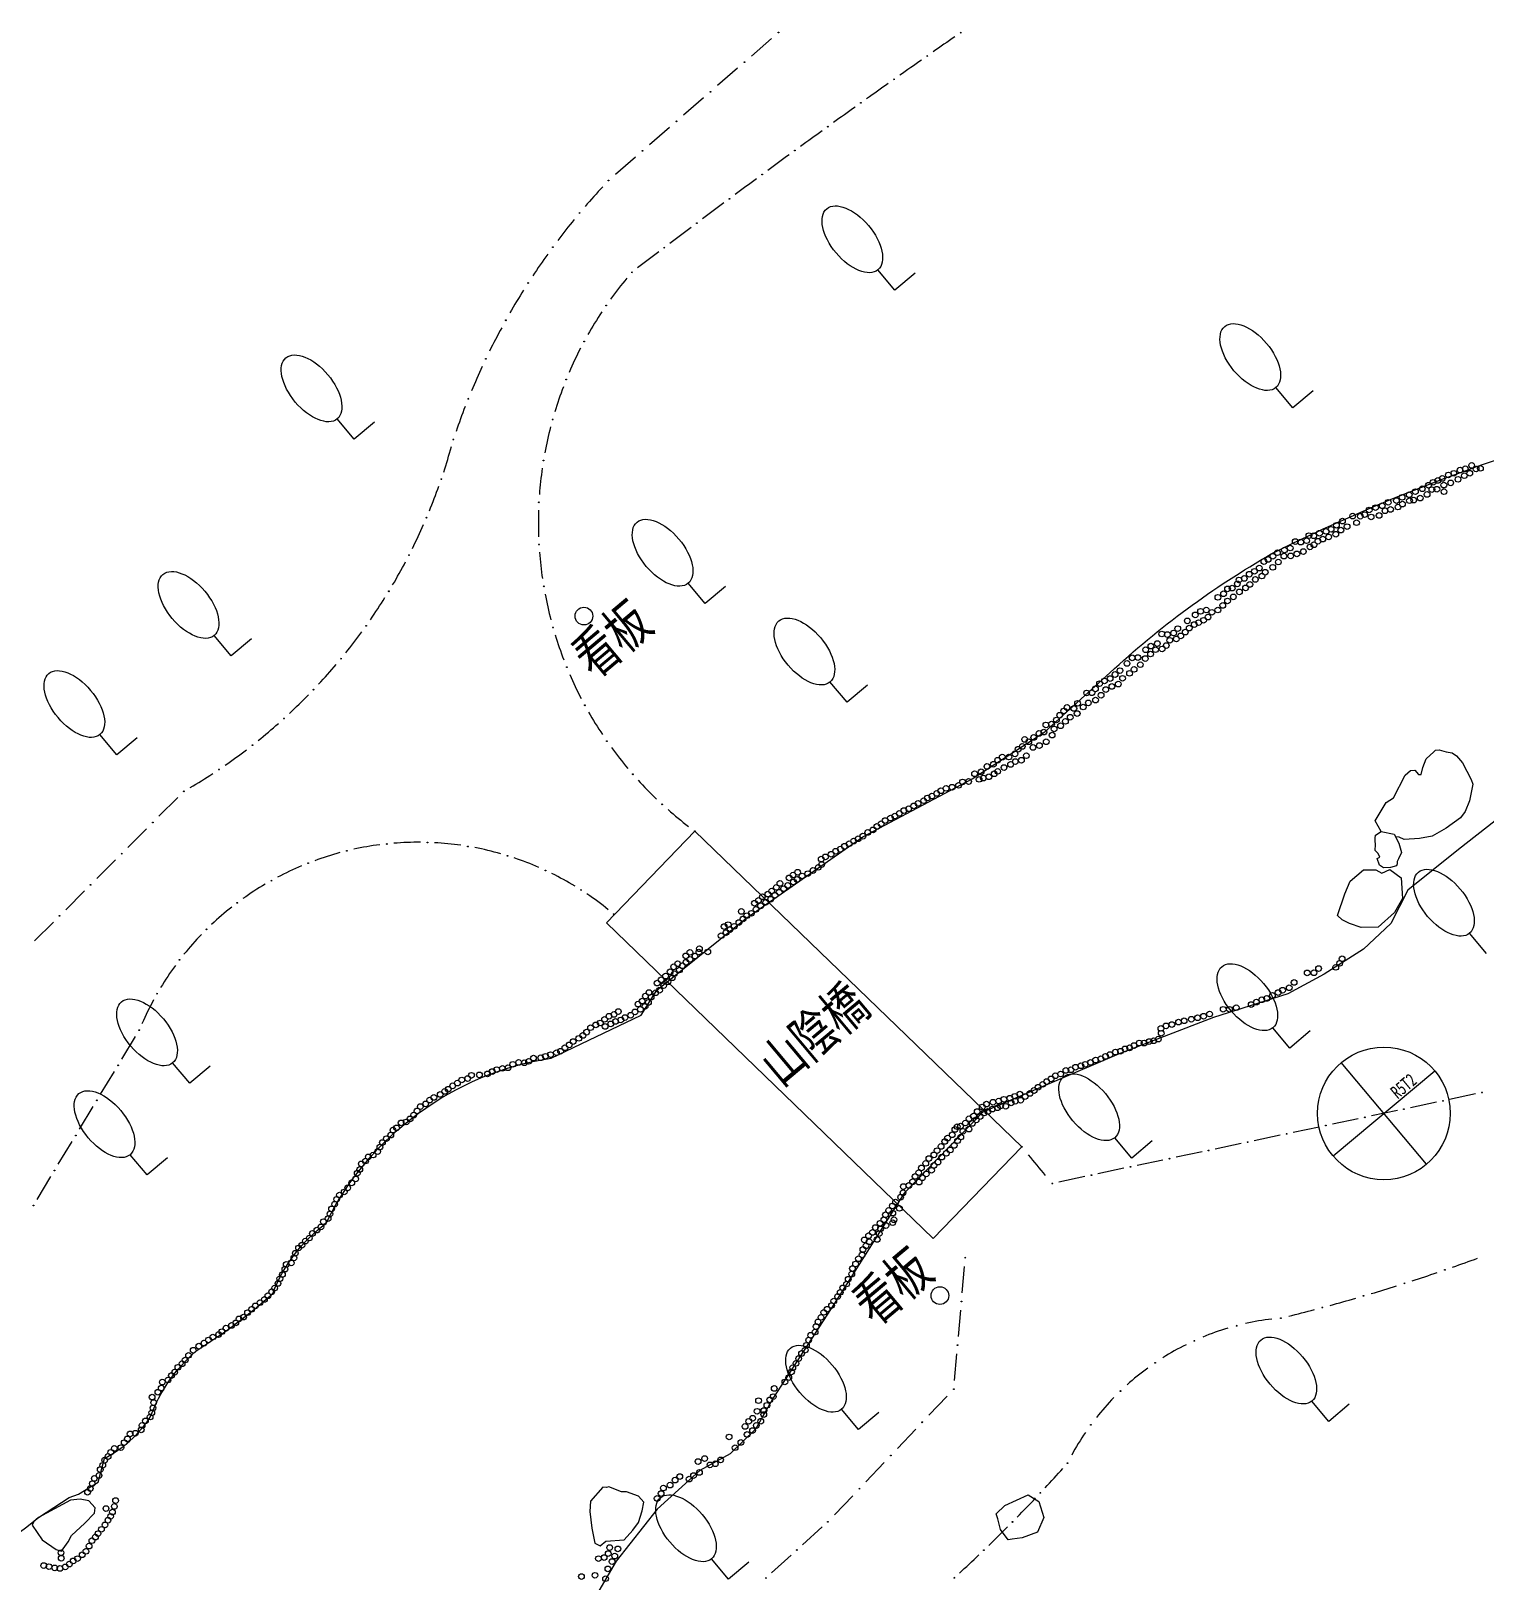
# Model space of a CAD drawing. Header units: metres. Extents: x -10443 to -4073, y -33280 to -26846.
# Drawn here: x -7925.81 to -7898.43, y -29512.33 to -29483.14 of the extents above; entities that cross this region are included whole.
import ezdxf
from ezdxf.enums import TextEntityAlignment as Align

# ---------------------------------------------------------------- set-up
doc = ezdxf.new("R2010")
doc.units = ezdxf.units.M
doc.header["$MEASUREMENT"] = 0
doc.linetypes.add('CONTINUOUS_1', pattern=[0])
doc.linetypes.add('CONTINUOUS_2', pattern=[0])
for name, color, linetype, lineweight in [('園路', 241, 'CONTINUOUS_2', 18), ('基準点', 254, 'CONTINUOUS_2', 18), ('木', 254, 'CONTINUOUS_2', 18), ('木材', 241, 'CONTINUOUS_2', 18), ('構造物', 241, 'CONTINUOUS_2', 18), ('石', 241, 'CONTINUOUS_2', 18), ('護岸', 241, 'CONTINUOUS_2', 18)]:
    doc.layers.add(name, color=color, linetype=linetype, lineweight=lineweight)
doc.styles.add('MS Gothic', font='MS Gothic.ttf')

msp = doc.modelspace()

# ---------------------------------------------------------------- hatches: boundary and pattern name
at = {"layer": '園路', "linetype": 'CONTINUOUS_1', "lineweight": 18}
for points in [[(-7911.716, -29483.172, 1), (-7911.731, -29483.172, 1)], [(-7908.282, -29483.176, 1), (-7908.297, -29483.176, 1)], [(-7912.357, -29483.73, 1), (-7912.372, -29483.73, 1)], [(-7908.911, -29483.614, 1), (-7908.926, -29483.614, 1)], [(-7909.538, -29484.055, 1), (-7909.553, -29484.055, 1)], [(-7912.997, -29484.288, 1), (-7913.012, -29484.288, 1)], [(-7910.163, -29484.499, 1), (-7910.178, -29484.499, 1)], [(-7913.638, -29484.846, 1), (-7913.653, -29484.846, 1)], [(-7910.786, -29484.946, 1), (-7910.801, -29484.946, 1)], [(-7914.278, -29485.403, 1), (-7914.293, -29485.403, 1)], [(-7911.407, -29485.396, 1), (-7911.422, -29485.396, 1)], [(-7912.025, -29485.849, 1), (-7912.04, -29485.849, 1)], [(-7914.919, -29485.961, 1), (-7914.934, -29485.961, 1)], [(-7912.641, -29486.305, 1), (-7912.656, -29486.305, 1)], [(-7915.464, -29486.573, 1), (-7915.479, -29486.573, 1)], [(-7913.256, -29486.763, 1), (-7913.271, -29486.763, 1)], [(-7915.97, -29487.217, 1), (-7915.985, -29487.217, 1)], [(-7913.868, -29487.225, 1), (-7913.883, -29487.225, 1)], [(-7916.434, -29487.892, 1), (-7916.449, -29487.892, 1)], [(-7914.477, -29487.69, 1), (-7914.492, -29487.69, 1)], [(-7914.964, -29488.316, 1), (-7914.979, -29488.316, 1)], [(-7916.855, -29488.594, 1), (-7916.87, -29488.594, 1)], [(-7915.378, -29488.993, 1), (-7915.393, -29488.993, 1)], [(-7917.231, -29489.322, 1), (-7917.246, -29489.322, 1)], [(-7915.716, -29489.711, 1), (-7915.731, -29489.711, 1)], [(-7917.561, -29490.072, 1), (-7917.576, -29490.072, 1)], [(-7915.973, -29490.462, 1), (-7915.988, -29490.462, 1)], [(-7917.843, -29490.84, 1), (-7917.858, -29490.84, 1)], [(-7916.145, -29491.236, 1), (-7916.16, -29491.236, 1)], [(-7918.069, -29491.586, 1), (-7918.084, -29491.586, 1)], [(-7916.231, -29492.025, 1), (-7916.246, -29492.025, 1)], [(-7918.348, -29492.314, 1), (-7918.363, -29492.314, 1)], [(-7916.229, -29492.818, 1), (-7916.244, -29492.818, 1)], [(-7918.678, -29493.02, 1), (-7918.693, -29493.02, 1)], [(-7919.058, -29493.7, 1), (-7919.073, -29493.7, 1)], [(-7916.141, -29493.607, 1), (-7916.156, -29493.607, 1)], [(-7919.487, -29494.351, 1), (-7919.502, -29494.351, 1)], [(-7915.966, -29494.381, 1), (-7915.981, -29494.381, 1)], [(-7919.96, -29494.97, 1), (-7919.975, -29494.97, 1)], [(-7915.707, -29495.131, 1), (-7915.722, -29495.131, 1)], [(-7920.478, -29495.553, 1), (-7920.493, -29495.553, 1)], [(-7915.367, -29495.848, 1), (-7915.382, -29495.848, 1)], [(-7921.035, -29496.097, 1), (-7921.05, -29496.097, 1)], [(-7921.631, -29496.599, 1), (-7921.646, -29496.599, 1)], [(-7914.95, -29496.523, 1), (-7914.965, -29496.523, 1)], [(-7922.261, -29497.058, 1), (-7922.276, -29497.058, 1)], [(-7914.461, -29497.148, 1), (-7914.476, -29497.148, 1)], [(-7922.922, -29497.47, 1), (-7922.937, -29497.47, 1)], [(-7913.906, -29497.715, 1), (-7913.921, -29497.715, 1)], [(-7923.508, -29498.057, 1), (-7923.523, -29498.057, 1)], [(-7913.293, -29498.218, 1), (-7913.308, -29498.218, 1)], [(-7924.094, -29498.643, 1), (-7924.109, -29498.643, 1)], [(-7919.851, -29498.592, 1), (-7919.866, -29498.592, 1)], [(-7919.096, -29498.461, 1), (-7919.111, -29498.461, 1)], [(-7918.331, -29498.432, 1), (-7918.346, -29498.432, 1)], [(-7917.569, -29498.507, 1), (-7917.584, -29498.507, 1)], [(-7916.823, -29498.684, 1), (-7916.838, -29498.684, 1)], [(-7920.581, -29498.824, 1), (-7920.596, -29498.824, 1)], [(-7916.109, -29498.96, 1), (-7916.124, -29498.96, 1)], [(-7924.679, -29499.23, 1), (-7924.694, -29499.23, 1)], [(-7921.274, -29499.152, 1), (-7921.289, -29499.152, 1)], [(-7921.915, -29499.57, 1), (-7921.93, -29499.57, 1)], [(-7915.438, -29499.329, 1), (-7915.453, -29499.329, 1)], [(-7925.265, -29499.816, 1), (-7925.28, -29499.816, 1)], [(-7914.822, -29499.785, 1), (-7914.837, -29499.785, 1)], [(-7922.495, -29500.07, 1), (-7922.51, -29500.07, 1)], [(-7923.002, -29500.645, 1), (-7923.017, -29500.645, 1)], [(-7923.427, -29501.282, 1), (-7923.442, -29501.282, 1)], [(-7923.762, -29501.971, 1), (-7923.777, -29501.971, 1)], [(-7924.162, -29502.631, 1), (-7924.177, -29502.631, 1)], [(-7924.561, -29503.292, 1), (-7924.576, -29503.292, 1)], [(-7899.193, -29503.3, 1), (-7899.208, -29503.3, 1)], [(-7898.457, -29503.144, 1), (-7898.472, -29503.144, 1)], [(-7900.666, -29503.612, 1), (-7900.681, -29503.612, 1)], [(-7899.929, -29503.456, 1), (-7899.944, -29503.456, 1)], [(-7924.96, -29503.952, 1), (-7924.975, -29503.952, 1)], [(-7902.138, -29503.923, 1), (-7902.153, -29503.923, 1)], [(-7901.402, -29503.767, 1), (-7901.417, -29503.767, 1)], [(-7907.131, -29504.168, 1), (-7907.146, -29504.168, 1)], [(-7903.611, -29504.235, 1), (-7903.626, -29504.235, 1)], [(-7902.874, -29504.079, 1), (-7902.889, -29504.079, 1)], [(-7904.347, -29504.39, 1), (-7904.362, -29504.39, 1)], [(-7925.359, -29504.613, 1), (-7925.374, -29504.613, 1)], [(-7905.819, -29504.702, 1), (-7905.834, -29504.702, 1)], [(-7905.083, -29504.546, 1), (-7905.098, -29504.546, 1)], [(-7906.555, -29504.858, 1), (-7906.57, -29504.858, 1)], [(-7925.758, -29505.274, 1), (-7925.773, -29505.274, 1)], [(-7908.196, -29506.255, 1), (-7908.211, -29506.255, 1)], [(-7899.157, -29506.485, 1), (-7899.172, -29506.485, 1)], [(-7899.921, -29506.74, 1), (-7899.936, -29506.74, 1)], [(-7908.268, -29507.081, 1), (-7908.283, -29507.081, 1)], [(-7900.692, -29506.976, 1), (-7900.707, -29506.976, 1)], [(-7902.248, -29507.394, 1), (-7902.263, -29507.394, 1)], [(-7901.467, -29507.194, 1), (-7901.482, -29507.194, 1)], [(-7903.082, -29507.538, 1), (-7903.097, -29507.538, 1)], [(-7908.34, -29507.906, 1), (-7908.355, -29507.906, 1)], [(-7903.879, -29507.821, 1), (-7903.894, -29507.821, 1)], [(-7904.616, -29508.236, 1), (-7904.631, -29508.236, 1)], [(-7908.413, -29508.732, 1), (-7908.428, -29508.732, 1)], [(-7905.273, -29508.769, 1), (-7905.288, -29508.769, 1)], [(-7909.006, -29509.357, 1), (-7909.021, -29509.357, 1)], [(-7905.829, -29509.406, 1), (-7905.844, -29509.406, 1)], [(-7909.599, -29509.983, 1), (-7909.614, -29509.983, 1)], [(-7906.27, -29510.129, 1), (-7906.285, -29510.129, 1)], [(-7910.193, -29510.608, 1), (-7910.208, -29510.608, 1)], [(-7906.782, -29510.688, 1), (-7906.797, -29510.688, 1)], [(-7910.786, -29511.234, 1), (-7910.801, -29511.234, 1)], [(-7907.308, -29511.235, 1), (-7907.323, -29511.235, 1)], [(-7911.37, -29511.763, 1), (-7911.385, -29511.763, 1)], [(-7907.848, -29511.767, 1), (-7907.863, -29511.767, 1)], [(-7911.953, -29512.291, 1), (-7911.968, -29512.291, 1)], [(-7908.401, -29512.286, 1), (-7908.416, -29512.286, 1)]]:
    msp.add_hatch(color=241, dxfattribs=at).paths.add_polyline_path(points, flags=0)

# ---------------------------------------------------------------- linework, layer by layer
at = {"layer": '園路', "color": 1, "linetype": 'CONTINUOUS_1', "lineweight": 18}
for p, q in [((-7911.856, -29483.287), (-7912.233, -29483.615)), ((-7912.496, -29483.845), (-7912.873, -29484.173)), ((-7913.137, -29484.403), (-7913.514, -29484.731)), ((-7913.777, -29484.96), (-7914.154, -29485.289)), ((-7914.418, -29485.518), (-7914.795, -29485.847)), ((-7923.046, -29497.586), (-7923.399, -29497.94)), ((-7923.632, -29498.173), (-7923.985, -29498.527)), ((-7924.217, -29498.759), (-7924.571, -29499.113)), ((-7924.803, -29499.346), (-7925.156, -29499.7)), ((-7925.389, -29499.933), (-7925.742, -29500.286)), ((-7924.099, -29502.515), (-7923.84, -29502.087)), ((-7924.498, -29503.175), (-7924.239, -29502.747)), ((-7899.324, -29503.326), (-7899.813, -29503.43)), ((-7898.588, -29503.17), (-7899.077, -29503.274)), ((-7924.897, -29503.836), (-7924.638, -29503.408)), ((-7900.797, -29503.638), (-7901.286, -29503.741)), ((-7900.061, -29503.482), (-7900.55, -29503.585)), ((-7902.269, -29503.949), (-7902.758, -29504.053)), ((-7901.533, -29503.794), (-7902.022, -29503.897)), ((-7925.296, -29504.497), (-7925.037, -29504.069)), ((-7903.005, -29504.105), (-7903.495, -29504.209)), ((-7904.478, -29504.417), (-7904.967, -29504.52)), ((-7903.742, -29504.261), (-7904.231, -29504.364)), ((-7925.695, -29505.157), (-7925.437, -29504.729)), ((-7905.95, -29504.728), (-7906.439, -29504.832)), ((-7905.214, -29504.572), (-7905.703, -29504.676)), ((-7908.261, -29506.917), (-7908.218, -29506.419)), ((-7908.334, -29507.742), (-7908.29, -29507.244)), ((-7908.406, -29508.568), (-7908.362, -29508.07)), ((-7908.889, -29509.226), (-7908.545, -29508.863)), ((-7909.482, -29509.852), (-7909.138, -29509.489)), ((-7910.076, -29510.477), (-7909.732, -29510.114)), ((-7910.669, -29511.103), (-7910.325, -29510.74)), ((-7911.271, -29511.666), (-7910.9, -29511.33)), ((-7911.854, -29512.195), (-7911.484, -29511.859))]:
    msp.add_line(p, q, dxfattribs=at)
for centre in [(-7911.724, -29483.172), (-7908.29, -29483.176), (-7912.364, -29483.73), (-7908.919, -29483.614), (-7909.546, -29484.055), (-7913.005, -29484.288), (-7910.171, -29484.499), (-7913.645, -29484.846), (-7910.793, -29484.946), (-7914.286, -29485.403), (-7911.414, -29485.396), (-7912.033, -29485.849), (-7914.926, -29485.961), (-7912.649, -29486.305), (-7915.471, -29486.573), (-7913.263, -29486.763), (-7915.977, -29487.217), (-7913.875, -29487.225), (-7916.441, -29487.892), (-7914.485, -29487.69), (-7914.971, -29488.316), (-7916.862, -29488.594), (-7915.386, -29488.993), (-7917.239, -29489.322), (-7915.724, -29489.711), (-7917.569, -29490.072), (-7915.98, -29490.462), (-7917.851, -29490.84), (-7916.152, -29491.236), (-7918.077, -29491.586), (-7916.238, -29492.025), (-7918.355, -29492.314), (-7916.237, -29492.818), (-7918.686, -29493.02), (-7919.066, -29493.7), (-7916.148, -29493.607), (-7919.494, -29494.351), (-7915.973, -29494.381), (-7919.968, -29494.97), (-7915.714, -29495.131), (-7920.485, -29495.553), (-7915.374, -29495.848), (-7921.043, -29496.097), (-7921.638, -29496.599), (-7914.957, -29496.523), (-7922.268, -29497.058), (-7914.468, -29497.148), (-7922.93, -29497.47), (-7913.914, -29497.715), (-7923.516, -29498.057), (-7913.3, -29498.218), (-7924.101, -29498.643), (-7919.859, -29498.592), (-7919.104, -29498.461), (-7918.339, -29498.432), (-7917.576, -29498.507), (-7916.831, -29498.684), (-7920.589, -29498.824), (-7916.116, -29498.96), (-7924.687, -29499.23), (-7921.281, -29499.152), (-7921.923, -29499.57), (-7915.445, -29499.329), (-7925.272, -29499.816), (-7914.83, -29499.785), (-7922.503, -29500.07), (-7923.01, -29500.645), (-7923.435, -29501.282), (-7923.77, -29501.971), (-7924.169, -29502.631), (-7924.568, -29503.292), (-7899.201, -29503.3), (-7898.465, -29503.144), (-7900.673, -29503.612), (-7899.937, -29503.456), (-7924.967, -29503.952), (-7902.146, -29503.923), (-7901.409, -29503.767), (-7907.139, -29504.168), (-7903.618, -29504.235), (-7902.882, -29504.079), (-7904.354, -29504.39), (-7925.366, -29504.613), (-7905.827, -29504.702), (-7905.09, -29504.546), (-7906.563, -29504.858), (-7925.765, -29505.274), (-7908.203, -29506.255), (-7899.164, -29506.485), (-7899.929, -29506.74), (-7908.276, -29507.081), (-7900.699, -29506.976), (-7902.255, -29507.394), (-7901.475, -29507.194), (-7903.089, -29507.538), (-7908.348, -29507.906), (-7903.886, -29507.821), (-7904.624, -29508.236), (-7908.42, -29508.732), (-7905.28, -29508.769), (-7909.014, -29509.357), (-7905.837, -29509.406), (-7909.607, -29509.983), (-7906.277, -29510.129), (-7910.2, -29510.608), (-7906.789, -29510.688), (-7910.794, -29511.234), (-7907.315, -29511.235), (-7911.377, -29511.763), (-7907.855, -29511.767), (-7911.96, -29512.291), (-7908.409, -29512.286)]:
    msp.add_circle(centre, 0.0075, dxfattribs=at)
for centre, radius, start, end in [((-7816.55, -29615.602), 161.099, 124.76013, 124.93796), ((-7816.55, -29615.602), 161.099, 125.03278, 125.2106), ((-7816.55, -29615.602), 161.099, 125.30542, 125.48325), ((-7816.55, -29615.602), 161.099, 125.57806, 125.75589), ((-7816.55, -29615.602), 161.099, 125.85071, 126.02853), ((-7816.55, -29615.602), 161.099, 126.12335, 126.30118), ((-7905.444, -29494.961), 13.074, 137.1959, 139.3872), ((-7816.55, -29615.602), 161.099, 126.39599, 126.57382), ((-7816.55, -29615.602), 161.099, 126.66864, 126.84646), ((-7905.444, -29494.961), 13.074, 140.7859, 142.9771), ((-7816.55, -29615.602), 161.099, 126.94128, 127.11911), ((-7816.55, -29615.602), 161.099, 127.21392, 127.39175), ((-7905.444, -29494.961), 13.074, 144.3759, 146.5671), ((-7909.052, -29492.409), 7.197, 140.1898, 144.1704), ((-7905.444, -29494.961), 13.074, 147.9659, 150.1571), ((-7909.052, -29492.409), 7.197, 146.5097, 150.4903), ((-7905.444, -29494.961), 13.074, 151.5559, 153.7471), ((-7909.052, -29492.409), 7.197, 152.8296, 156.8102), ((-7905.444, -29494.961), 13.074, 155.1458, 157.3371), ((-7909.052, -29492.409), 7.197, 159.1496, 163.1302), ((-7905.444, -29494.961), 13.074, 158.7358, 160.927), ((-7909.052, -29492.409), 7.197, 165.4695, 169.4501), ((-7928.32, -29488.081), 10.826, 341.8471, 344.4932), ((-7909.052, -29492.409), 7.197, 171.7895, 175.7701), ((-7928.32, -29488.081), 10.826, 337.722, 340.3682), ((-7909.052, -29492.409), 7.197, 178.1094, 182.09), ((-7928.32, -29488.081), 10.826, 333.597, 336.2432), ((-7928.32, -29488.081), 10.826, 329.472, 332.1182), ((-7909.052, -29492.409), 7.197, 184.4293, 188.4099), ((-7928.32, -29488.081), 10.826, 325.347, 327.9932), ((-7909.052, -29492.409), 7.197, 190.7493, 194.7299), ((-7928.32, -29488.081), 10.826, 321.222, 323.8681), ((-7909.052, -29492.409), 7.197, 197.0692, 201.0498), ((-7928.32, -29488.081), 10.826, 317.097, 319.7431), ((-7909.052, -29492.409), 7.197, 203.3891, 207.3697), ((-7928.32, -29488.081), 10.826, 312.972, 315.6181), ((-7909.052, -29492.409), 7.197, 209.7091, 213.6897), ((-7928.32, -29488.081), 10.826, 308.847, 311.4931), ((-7909.052, -29492.409), 7.197, 216.029, 220.0096), ((-7928.32, -29488.081), 10.826, 304.722, 307.3681), ((-7928.32, -29488.081), 10.826, 300.5969, 303.2431), ((-7909.052, -29492.409), 7.197, 222.3489, 226.3295), ((-7909.052, -29492.409), 7.197, 228.6689, 232.6495), ((-7918.511, -29504.105), 5.676, 105.0808, 110.1282), ((-7918.511, -29504.105), 5.676, 97.3423, 102.3897), ((-7918.511, -29504.105), 5.676, 89.6037, 94.6512), ((-7918.511, -29504.105), 5.676, 81.8652, 86.9126), ((-7918.511, -29504.105), 5.676, 74.1267, 79.1741), ((-7918.511, -29504.105), 5.676, 112.8193, 117.8668), ((-7918.511, -29504.105), 5.676, 66.3881, 71.4356), ((-7918.511, -29504.105), 5.676, 120.5579, 125.6053), ((-7918.511, -29504.105), 5.676, 58.6496, 63.697), ((-7918.511, -29504.105), 5.676, 50.9111, 55.9585), ((-7918.511, -29504.105), 5.676, 128.2964, 133.3438), ((-7918.511, -29504.105), 5.676, 136.0349, 141.0824), ((-7918.511, -29504.105), 5.676, 143.7735, 148.8209), ((-7918.511, -29504.105), 5.676, 151.512, 156.5594), ((-8206.743, -29754.63), 390.505, 39.79226, 39.86562), ((-7910.224, -29474.581), 33.767, 289.3779, 290.2263), ((-7910.224, -29474.581), 33.767, 288.0106, 288.859), ((-7910.224, -29474.581), 33.767, 286.6433, 287.4917), ((-7910.224, -29474.581), 33.767, 285.276, 286.1245), ((-7901.829, -29512.346), 4.971, 96.9269, 102.6904), ((-7910.224, -29474.581), 33.767, 283.9088, 284.7572), ((-7901.829, -29512.346), 4.971, 106.6905, 112.454), ((-7901.829, -29512.346), 4.971, 116.4541, 122.2176), ((-7901.829, -29512.346), 4.971, 126.2177, 131.9811), ((-7901.829, -29512.346), 4.971, 135.9812, 141.7447), ((-7901.829, -29512.346), 4.971, 145.7448, 151.5083), ((-7928.18, -29490.621), 29.331, 317.0804, 318.0572), ((-7928.18, -29490.621), 29.331, 315.5987, 316.5754), ((-7928.18, -29490.621), 29.331, 314.117, 315.0937), ((-7928.18, -29490.621), 29.331, 312.6353, 313.612)]:
    msp.add_arc(centre, radius, start, end, dxfattribs=at)
at = {"layer": '基準点', "color": 1, "linetype": 'CONTINUOUS_2', "lineweight": 18}
for p, q in [((-7901.272, -29504.34), (-7899.356, -29502.734)), ((-7899.511, -29504.495), (-7901.117, -29502.579))]:
    msp.add_line(p, q, dxfattribs=at)
msp.add_circle((-7900.314, -29503.537), 1.25, dxfattribs=at)
at = {"layer": '木', "color": 1, "linetype": 'CONTINUOUS_1', "lineweight": 18}
for p, q in [((-7909.528, -29488.026), (-7909.85, -29487.643)), ((-7909.145, -29487.704), (-7909.528, -29488.026)), ((-7902.03, -29490.244), (-7902.351, -29489.861)), ((-7901.647, -29489.923), (-7902.03, -29490.244)), ((-7919.719, -29490.834), (-7920.041, -29490.451)), ((-7919.336, -29490.513), (-7919.719, -29490.834)), ((-7913.105, -29493.932), (-7913.426, -29493.549)), ((-7912.722, -29493.61), (-7913.105, -29493.932)), ((-7922.037, -29494.915), (-7922.359, -29494.532)), ((-7921.654, -29494.593), (-7922.037, -29494.915)), ((-7910.431, -29495.792), (-7910.753, -29495.409)), ((-7910.048, -29495.471), (-7910.431, -29495.792)), ((-7924.19, -29496.782), (-7924.511, -29496.399)), ((-7923.807, -29496.46), (-7924.19, -29496.782)), ((-7898.379, -29500.525), (-7898.701, -29500.142)), ((-7902.085, -29502.306), (-7902.406, -29501.923)), ((-7901.702, -29501.984), (-7902.085, -29502.306)), ((-7922.82, -29502.968), (-7923.141, -29502.585)), ((-7922.437, -29502.647), (-7922.82, -29502.968)), ((-7905.066, -29504.378), (-7905.387, -29503.995)), ((-7904.683, -29504.057), (-7905.066, -29504.378)), ((-7923.621, -29504.698), (-7923.943, -29504.315)), ((-7923.238, -29504.377), (-7923.621, -29504.698)), ((-7910.213, -29509.494), (-7910.535, -29509.111)), ((-7909.83, -29509.173), (-7910.213, -29509.494)), ((-7901.35, -29509.34), (-7901.671, -29508.957)), ((-7900.967, -29509.018), (-7901.35, -29509.34)), ((-7912.663, -29512.312), (-7912.984, -29511.929)), ((-7912.28, -29511.99), (-7912.663, -29512.312))]:
    msp.add_line(p, q, dxfattribs=at)
for centre in [(-7910.332, -29487.068), (-7902.833, -29489.287), (-7920.523, -29489.877), (-7913.908, -29492.974), (-7922.841, -29493.957), (-7911.235, -29494.835), (-7924.993, -29495.824), (-7899.183, -29499.568), (-7902.888, -29501.348), (-7923.623, -29502.011), (-7905.869, -29503.421), (-7924.425, -29503.74), (-7902.153, -29508.382), (-7911.017, -29508.537), (-7913.467, -29511.354)]:
    msp.add_ellipse(centre, major_axis=(-0.482, 0.575), ratio=0.533333, dxfattribs=at)
at = {"layer": '木材', "color": 4, "linetype": 'CONTINUOUS_2', "lineweight": 18}
for centre in [(-7898.88, -29491.417), (-7898.78, -29491.392), (-7898.66, -29491.329), (-7898.577, -29491.396), (-7898.495, -29491.384), (-7899.475, -29491.702), (-7899.387, -29491.647), (-7899.299, -29491.611), (-7899.214, -29491.575), (-7899.185, -29491.699), (-7899.099, -29491.509), (-7899.056, -29491.657), (-7898.997, -29491.477), (-7898.918, -29491.591), (-7898.799, -29491.522), (-7898.696, -29491.476), (-7900.232, -29492.024), (-7900.078, -29491.991), (-7899.971, -29491.93), (-7899.838, -29491.882), (-7899.832, -29491.993), (-7899.753, -29491.983), (-7899.721, -29491.823), (-7899.63, -29491.944), (-7899.591, -29491.769), (-7899.501, -29491.875), (-7899.41, -29491.785), (-7899.317, -29491.778), (-7899.182, -29491.824), (-7900.903, -29492.283), (-7900.759, -29492.287), (-7900.677, -29492.256), (-7900.592, -29492.168), (-7900.555, -29492.3), (-7900.472, -29492.124), (-7900.404, -29492.272), (-7900.347, -29492.09), (-7900.294, -29492.184), (-7900.189, -29492.158), (-7900.049, -29492.113), (-7899.965, -29492.057), (-7901.528, -29492.607), (-7901.404, -29492.571), (-7901.31, -29492.532), (-7901.208, -29492.457), (-7901.126, -29492.548), (-7901.095, -29492.378), (-7901.007, -29492.482), (-7900.83, -29492.408), (-7902.081, -29492.885), (-7901.985, -29492.764), (-7901.882, -29492.774), (-7901.77, -29492.747), (-7901.727, -29492.652), (-7901.708, -29492.865), (-7901.637, -29492.654), (-7901.633, -29492.823), (-7901.558, -29492.758), (-7901.466, -29492.716), (-7901.355, -29492.677), (-7901.221, -29492.626), (-7902.575, -29493.139), (-7902.496, -29493.101), (-7902.407, -29493.041), (-7902.321, -29492.973), (-7902.304, -29493.149), (-7902.199, -29493.038), (-7902.188, -29492.923), (-7902.071, -29493.034), (-7901.955, -29492.996), (-7901.832, -29492.951), (-7903.046, -29493.487), (-7902.945, -29493.459), (-7902.852, -29493.378), (-7902.754, -29493.324), (-7902.737, -29493.477), (-7902.663, -29493.263), (-7902.613, -29493.413), (-7902.551, -29493.341), (-7902.409, -29493.249), (-7903.337, -29493.747), (-7903.261, -29493.655), (-7903.174, -29493.641), (-7903.077, -29493.56), (-7903.037, -29493.711), (-7902.921, -29493.636), (-7902.841, -29493.571), (-7903.769, -29494.078), (-7903.661, -29494.053), (-7903.444, -29494.053), (-7903.442, -29493.814), (-7903.35, -29493.966), (-7903.261, -29493.883), (-7903.152, -29493.805), (-7904.019, -29494.258), (-7903.888, -29494.327), (-7903.87, -29494.146), (-7903.806, -29494.291), (-7903.714, -29494.247), (-7903.63, -29494.186), (-7903.557, -29494.096), (-7904.5, -29494.505), (-7904.394, -29494.516), (-7904.349, -29494.624), (-7904.277, -29494.486), (-7904.226, -29494.599), (-7904.2, -29494.404), (-7904.143, -29494.541), (-7904.058, -29494.47), (-7903.984, -29494.393), (-7905.058, -29494.954), (-7904.951, -29494.948), (-7904.804, -29494.802), (-7904.712, -29494.882), (-7904.706, -29494.734), (-7904.618, -29494.801), (-7904.584, -29494.686), (-7904.495, -29494.787), (-7904.415, -29494.722), (-7905.288, -29495.195), (-7905.155, -29495.059), (-7905.108, -29495.246), (-7905.022, -29495.171), (-7904.905, -29495.083), (-7904.812, -29494.968), (-7905.751, -29495.538), (-7905.672, -29495.44), (-7905.58, -29495.39), (-7905.474, -29495.344), (-7905.441, -29495.494), (-7905.381, -29495.268), (-7905.321, -29495.449), (-7905.24, -29495.34), (-7906.087, -29495.811), (-7905.916, -29495.616), (-7905.884, -29495.802), (-7905.818, -29495.612), (-7905.749, -29495.75), (-7905.644, -29495.659), (-7905.555, -29495.552), (-7906.485, -29496.125), (-7906.424, -29496.035), (-7906.347, -29495.955), (-7906.286, -29495.889), (-7906.226, -29496.074), (-7906.157, -29495.908), (-7906.095, -29496.003), (-7905.981, -29495.881), (-7906.815, -29496.378), (-7906.723, -29496.354), (-7906.684, -29496.219), (-7906.578, -29496.201), (-7906.567, -29496.41), (-7906.529, -29496.294), (-7906.407, -29496.234), (-7906.316, -29496.151), (-7907.208, -29496.675), (-7907.129, -29496.623), (-7907.084, -29496.491), (-7907.007, -29496.536), (-7906.928, -29496.643), (-7906.913, -29496.454), (-7906.806, -29496.607), (-7906.679, -29496.535), (-7907.795, -29497.001), (-7907.672, -29496.959), (-7907.594, -29496.883), (-7907.507, -29496.824), (-7907.381, -29496.823), (-7907.35, -29496.962), (-7907.266, -29496.764), (-7907.26, -29496.908), (-7907.146, -29496.884), (-7907.052, -29496.798), (-7908.254, -29497.293), (-7908.14, -29497.284), (-7908.028, -29497.138), (-7907.942, -29497.244), (-7907.905, -29497.102), (-7907.864, -29497.221), (-7907.759, -29497.195), (-7907.657, -29497.139), (-7907.593, -29497.093), (-7907.473, -29497.021), (-7908.832, -29497.559), (-7908.742, -29497.509), (-7908.663, -29497.459), (-7908.565, -29497.413), (-7908.452, -29497.391), (-7908.33, -29497.357), (-7909.36, -29497.831), (-7909.27, -29497.798), (-7909.174, -29497.744), (-7909.093, -29497.698), (-7908.988, -29497.646), (-7908.918, -29497.595), (-7909.869, -29498.131), (-7909.789, -29498.08), (-7909.714, -29498.02), (-7909.613, -29497.973), (-7909.53, -29497.936), (-7909.447, -29497.886), (-7910.39, -29498.456), (-7910.307, -29498.407), (-7910.221, -29498.363), (-7910.132, -29498.314), (-7910.042, -29498.244), (-7909.941, -29498.196), (-7910.918, -29498.745), (-7910.839, -29498.705), (-7910.732, -29498.655), (-7910.647, -29498.598), (-7910.558, -29498.559), (-7910.478, -29498.503), (-7911.363, -29498.994), (-7911.171, -29499.02), (-7911.074, -29498.961), (-7910.973, -29498.902), (-7910.91, -29498.848), (-7911.764, -29499.279), (-7911.697, -29499.204), (-7911.626, -29499.303), (-7911.549, -29499.243), (-7911.523, -29499.1), (-7911.45, -29499.046), (-7911.442, -29499.177), (-7911.373, -29499.13), (-7911.278, -29499.064), (-7912.176, -29499.577), (-7912.101, -29499.524), (-7912.061, -29499.625), (-7912.028, -29499.456), (-7911.963, -29499.559), (-7911.924, -29499.406), (-7911.872, -29499.502), (-7911.852, -29499.348), (-7911.791, -29499.427), (-7911.711, -29499.371), (-7912.424, -29499.732), (-7912.39, -29499.873), (-7912.321, -29499.812), (-7912.235, -29499.768), (-7912.147, -29499.693), (-7912.805, -29500.189), (-7912.748, -29500.017), (-7912.711, -29500.13), (-7912.671, -29499.981), (-7912.637, -29500.073), (-7912.557, -29500.013), (-7912.47, -29499.942), (-7913.393, -29500.503), (-7913.224, -29500.497), (-7913.214, -29500.435), (-7913.056, -29500.496), (-7913.699, -29500.776), (-7913.624, -29500.719), (-7913.536, -29500.757), (-7913.47, -29500.569), (-7913.466, -29500.689), (-7913.393, -29500.635), (-7913.298, -29500.574), (-7901.222, -29500.786), (-7901.148, -29500.71), (-7901.102, -29500.625), (-7914.01, -29501.083), (-7913.935, -29501.021), (-7913.851, -29500.95), (-7913.807, -29501.057), (-7913.766, -29500.87), (-7913.726, -29500.983), (-7913.687, -29500.905), (-7913.59, -29500.836), (-7902.006, -29501.071), (-7901.76, -29500.891), (-7901.633, -29500.887), (-7901.545, -29500.808), (-7914.232, -29501.328), (-7914.164, -29501.26), (-7914.124, -29501.347), (-7914.038, -29501.264), (-7913.966, -29501.217), (-7913.888, -29501.13), (-7902.522, -29501.372), (-7902.416, -29501.316), (-7902.308, -29501.261), (-7902.224, -29501.217), (-7902.099, -29501.17), (-7914.823, -29501.672), (-7914.741, -29501.618), (-7914.427, -29501.626), (-7914.371, -29501.479), (-7914.326, -29501.577), (-7914.293, -29501.422), (-7914.237, -29501.52), (-7914.175, -29501.446), (-7903.599, -29501.665), (-7903.343, -29501.576), (-7903.225, -29501.576), (-7903.097, -29501.546), (-7902.815, -29501.486), (-7902.717, -29501.441), (-7902.617, -29501.397), (-7915.266, -29501.923), (-7915.167, -29501.869), (-7915.083, -29501.834), (-7915.002, -29501.766), (-7914.991, -29501.898), (-7914.918, -29501.706), (-7914.885, -29501.851), (-7914.796, -29501.805), (-7914.696, -29501.777), (-7914.617, -29501.732), (-7914.509, -29501.688), (-7904.518, -29501.935), (-7904.42, -29501.888), (-7904.31, -29501.863), (-7904.185, -29501.818), (-7904.079, -29501.793), (-7903.944, -29501.764), (-7903.826, -29501.736), (-7903.712, -29501.707), (-7915.667, -29502.246), (-7915.592, -29502.183), (-7915.487, -29502.123), (-7915.409, -29502.068), (-7915.34, -29502.007), (-7904.924, -29502.211), (-7904.834, -29502.213), (-7904.737, -29502.184), (-7904.654, -29502.17), (-7904.565, -29502.137), (-7904.511, -29502.028), (-7916.341, -29502.496), (-7916.205, -29502.49), (-7916.115, -29502.462), (-7916.019, -29502.43), (-7915.908, -29502.394), (-7915.831, -29502.367), (-7915.748, -29502.3), (-7905.748, -29502.533), (-7905.647, -29502.507), (-7905.563, -29502.465), (-7905.477, -29502.429), (-7905.375, -29502.383), (-7905.278, -29502.366), (-7905.193, -29502.322), (-7905.106, -29502.302), (-7905.023, -29502.259), (-7917.511, -29502.82), (-7917.36, -29502.811), (-7917.208, -29502.793), (-7917.118, -29502.749), (-7917.034, -29502.713), (-7916.925, -29502.689), (-7916.822, -29502.678), (-7916.73, -29502.613), (-7916.621, -29502.577), (-7916.514, -29502.584), (-7916.433, -29502.557), (-7906.507, -29502.829), (-7906.406, -29502.796), (-7906.308, -29502.727), (-7906.212, -29502.715), (-7906.127, -29502.668), (-7906.024, -29502.64), (-7905.942, -29502.613), (-7905.844, -29502.578), (-7918.013, -29503.123), (-7917.948, -29503.082), (-7917.863, -29503.018), (-7917.775, -29502.966), (-7917.692, -29502.908), (-7917.582, -29502.881), (-7906.907, -29503.106), (-7906.83, -29503.044), (-7906.745, -29502.99), (-7906.669, -29502.937), (-7906.587, -29502.888), (-7918.474, -29503.409), (-7918.372, -29503.358), (-7918.298, -29503.286), (-7918.218, -29503.236), (-7918.099, -29503.181), (-7907.885, -29503.417), (-7907.804, -29503.363), (-7907.682, -29503.328), (-7907.574, -29503.304), (-7907.538, -29503.395), (-7907.475, -29503.272), (-7907.441, -29503.404), (-7907.363, -29503.252), (-7907.339, -29503.341), (-7907.27, -29503.215), (-7907.261, -29503.307), (-7907.176, -29503.174), (-7907.16, -29503.29), (-7907.075, -29503.22), (-7906.985, -29503.161), (-7918.739, -29503.699), (-7918.667, -29503.64), (-7918.599, -29503.569), (-7918.534, -29503.491), (-7908.133, -29503.637), (-7908.047, -29503.588), (-7907.997, -29503.659), (-7907.979, -29503.502), (-7907.924, -29503.597), (-7907.85, -29503.53), (-7907.777, -29503.5), (-7907.695, -29503.456), (-7907.596, -29503.432), (-7919.031, -29503.947), (-7918.989, -29503.853), (-7918.921, -29503.811), (-7918.835, -29503.716), (-7908.537, -29504.002), (-7908.45, -29503.941), (-7908.399, -29503.84), (-7908.355, -29503.788), (-7908.293, -29503.778), (-7908.288, -29503.983), (-7908.248, -29503.875), (-7908.202, -29503.719), (-7908.135, -29503.833), (-7908.072, -29503.726), (-7919.277, -29504.257), (-7919.236, -29504.173), (-7919.188, -29504.086), (-7919.113, -29504.013), (-7908.734, -29504.239), (-7908.66, -29504.159), (-7908.59, -29504.066), (-7908.56, -29504.29), (-7908.487, -29504.227), (-7908.413, -29504.141), (-7908.348, -29504.052), (-7919.586, -29504.488), (-7919.506, -29504.435), (-7919.454, -29504.357), (-7919.364, -29504.322), (-7909.029, -29504.565), (-7908.949, -29504.479), (-7908.89, -29504.388), (-7908.796, -29504.517), (-7908.794, -29504.319), (-7908.717, -29504.456), (-7908.647, -29504.36), (-7919.766, -29504.846), (-7919.692, -29504.773), (-7919.663, -29504.665), (-7919.614, -29504.594), (-7909.196, -29504.825), (-7909.149, -29504.726), (-7909.082, -29504.655), (-7909.074, -29504.832), (-7909.012, -29504.751), (-7908.938, -29504.678), (-7908.839, -29504.61), (-7920.05, -29505.156), (-7919.997, -29505.076), (-7919.908, -29505.018), (-7919.842, -29504.942), (-7909.422, -29505.115), (-7909.378, -29505.034), (-7909.37, -29504.916), (-7909.266, -29504.895), (-7920.176, -29505.432), (-7920.146, -29505.337), (-7920.088, -29505.249), (-7909.708, -29505.448), (-7909.646, -29505.364), (-7909.579, -29505.282), (-7909.57, -29505.417), (-7909.518, -29505.207), (-7909.445, -29505.327), (-7920.423, -29505.737), (-7920.346, -29505.676), (-7920.301, -29505.577), (-7920.211, -29505.519), (-7909.898, -29505.688), (-7909.811, -29505.608), (-7909.801, -29505.713), (-7909.738, -29505.542), (-7909.699, -29505.651), (-7909.571, -29505.597), (-7909.547, -29505.541), (-7920.706, -29506.022), (-7920.64, -29505.943), (-7920.565, -29505.886), (-7920.507, -29505.8), (-7910.106, -29505.921), (-7910.074, -29506.031), (-7910.026, -29505.843), (-7910.013, -29505.956), (-7909.953, -29505.78), (-7909.864, -29505.913), (-7909.826, -29505.803), (-7920.856, -29506.261), (-7920.829, -29506.171), (-7920.768, -29506.073), (-7910.216, -29506.276), (-7910.147, -29506.204), (-7910.133, -29506.101), (-7921.071, -29506.572), (-7921.025, -29506.472), (-7921, -29506.384), (-7920.906, -29506.355), (-7910.343, -29506.565), (-7910.33, -29506.46), (-7910.272, -29506.375), (-7921.275, -29506.899), (-7921.218, -29506.828), (-7921.156, -29506.742), (-7921.121, -29506.653), (-7910.561, -29506.909), (-7910.512, -29506.825), (-7910.441, -29506.752), (-7910.41, -29506.661), (-7921.582, -29507.164), (-7921.495, -29507.104), (-7921.411, -29507.042), (-7921.345, -29506.973), (-7910.724, -29507.156), (-7910.681, -29507.073), (-7910.609, -29506.989), (-7921.951, -29507.484), (-7921.89, -29507.41), (-7921.805, -29507.376), (-7921.729, -29507.292), (-7921.652, -29507.229), (-7910.979, -29507.465), (-7910.923, -29507.38), (-7910.87, -29507.286), (-7910.807, -29507.228), (-7922.383, -29507.751), (-7922.274, -29507.704), (-7922.215, -29507.65), (-7922.136, -29507.583), (-7922.03, -29507.532), (-7911.117, -29507.718), (-7911.034, -29507.657), (-7911.015, -29507.554), (-7922.753, -29508), (-7922.648, -29507.923), (-7922.551, -29507.866), (-7922.466, -29507.806), (-7911.288, -29508.061), (-7911.221, -29507.996), (-7911.197, -29507.907), (-7911.155, -29507.81), (-7923.042, -29508.322), (-7922.963, -29508.254), (-7922.905, -29508.184), (-7922.842, -29508.096), (-7911.455, -29508.33), (-7911.394, -29508.247), (-7911.343, -29508.157), (-7923.336, -29508.6), (-7923.229, -29508.561), (-7923.163, -29508.476), (-7923.102, -29508.413), (-7911.603, -29508.598), (-7911.529, -29508.515), (-7911.478, -29508.407), (-7923.528, -29508.883), (-7923.42, -29508.79), (-7923.356, -29508.714), (-7912.1, -29508.95), (-7911.887, -29508.935), (-7911.822, -29508.874), (-7911.803, -29508.72), (-7923.566, -29509.258), (-7923.534, -29509.177), (-7923.512, -29509.088), (-7923.498, -29508.986), (-7912.127, -29509.15), (-7912.001, -29509.211), (-7911.999, -29509.137), (-7911.943, -29509.038), (-7923.734, -29509.5), (-7923.717, -29509.415), (-7923.653, -29509.332), (-7912.353, -29509.435), (-7912.284, -29509.339), (-7912.213, -29509.514), (-7912.21, -29509.281), (-7912.142, -29509.416), (-7912.057, -29509.338), (-7924.116, -29509.835), (-7924.054, -29509.741), (-7923.994, -29509.67), (-7923.942, -29509.576), (-7923.844, -29509.563), (-7912.654, -29509.634), (-7912.541, -29509.836), (-7912.433, -29509.738), (-7912.314, -29509.587), (-7924.422, -29510.071), (-7924.358, -29510.002), (-7924.308, -29509.923), (-7924.24, -29509.85), (-7913.239, -29510.097), (-7913.115, -29510.041), (-7912.814, -29510.065), (-7924.617, -29510.416), (-7924.529, -29510.359), (-7924.505, -29510.248), (-7924.457, -29510.168), (-7913.584, -29510.379), (-7913.407, -29510.427), (-7913.325, -29510.362), (-7913.214, -29510.303), (-7913.015, -29510.161), (-7912.914, -29510.139), (-7924.745, -29510.675), (-7924.693, -29510.605), (-7924.655, -29510.513), (-7913.935, -29510.7), (-7913.892, -29510.596), (-7913.767, -29510.54), (-7913.673, -29510.447), (-7924.397, -29510.982), (-7924.239, -29510.942), (-7924.216, -29510.833), (-7914.011, -29510.792), (-7924.415, -29511.291), (-7924.36, -29511.202), (-7924.31, -29511.129), (-7924.275, -29511.049), (-7924.662, -29511.588), (-7924.597, -29511.52), (-7924.548, -29511.455), (-7924.482, -29511.374), (-7925.245, -29511.814), (-7924.845, -29511.854), (-7924.775, -29511.789), (-7924.716, -29511.69), (-7914.933, -29511.831), (-7914.905, -29511.718), (-7914.809, -29511.878), (-7914.751, -29511.742), (-7925.57, -29512.057), (-7925.472, -29512.077), (-7925.364, -29512.1), (-7925.265, -29512.112), (-7925.24, -29511.918), (-7925.164, -29512.082), (-7925.088, -29512.029), (-7925.014, -29511.968), (-7924.934, -29511.926), (-7915.116, -29511.926), (-7915.01, -29511.905), (-7914.939, -29512.119), (-7914.86, -29511.982), (-7915.437, -29512.263), (-7915.182, -29512.24), (-7914.983, -29512.304)]:
    msp.add_circle(centre, 0.0535, dxfattribs=at)
at = {"layer": '構造物', "color": 1, "linetype": 'CONTINUOUS_2', "lineweight": 18}
for centre in [(-7915.39, -29494.168), (-7908.682, -29506.971)]:
    msp.add_circle(centre, 0.167, dxfattribs=at)
at = {"layer": '石', "color": 4, "linetype": 'CONTINUOUS_2', "lineweight": 18, "flags": 128}
for points in [[(-7900.368, -29498.229), (-7900.479, -29498.025), (-7900.272, -29497.678), (-7900.134, -29497.594), (-7899.916, -29497.167), (-7899.812, -29497.076), (-7899.731, -29497.072), (-7899.665, -29497.15), (-7899.611, -29497.151), (-7899.581, -29497.023), (-7899.52, -29496.859), (-7899.374, -29496.722), (-7899.343, -29496.696), (-7899.27, -29496.685), (-7899.138, -29496.726), (-7899.026, -29496.741), (-7898.946, -29496.802), (-7898.835, -29496.935), (-7898.668, -29497.247), (-7898.639, -29497.336), (-7898.699, -29497.648), (-7898.786, -29497.848), (-7898.873, -29497.967), (-7899.144, -29498.166), (-7899.402, -29498.315), (-7899.642, -29498.361), (-7899.933, -29498.376), (-7900.028, -29498.335), (-7900.097, -29498.329)], [(-7900.474, -29498.297), (-7900.368, -29498.229), (-7900.124, -29498.275), (-7900.035, -29498.448), (-7899.981, -29498.622), (-7900.042, -29498.74), (-7900.067, -29498.79), (-7900.062, -29498.838), (-7900.074, -29498.87), (-7900.193, -29498.905), (-7900.32, -29498.91), (-7900.398, -29498.859), (-7900.441, -29498.732), (-7900.394, -29498.707), (-7900.423, -29498.639), (-7900.478, -29498.586), (-7900.475, -29498.468), (-7900.476, -29498.404), (-7900.482, -29498.35), (-7900.474, -29498.297)], [(-7901.191, -29499.808), (-7901.05, -29499.399), (-7900.95, -29499.164), (-7900.701, -29498.951), (-7900.468, -29498.947), (-7900.353, -29499.013), (-7900.201, -29498.941), (-7899.986, -29499.1), (-7899.962, -29499.491), (-7900.116, -29499.75), (-7900.421, -29500.027), (-7900.742, -29500.035), (-7900.96, -29499.957), (-7901.104, -29499.89), (-7901.191, -29499.808)], [(-7915.034, -29510.578), (-7915.269, -29510.842), (-7915.278, -29511.039), (-7915.24, -29511.352), (-7915.185, -29511.636), (-7915.083, -29511.682), (-7914.978, -29511.594), (-7914.635, -29511.575), (-7914.468, -29511.392), (-7914.36, -29511.243), (-7914.291, -29511.025), (-7914.264, -29510.865), (-7914.363, -29510.75), (-7914.591, -29510.67), (-7914.683, -29510.67), (-7914.922, -29510.576), (-7914.967, -29510.584), (-7915.034, -29510.578)], [(-7907.622, -29511.085), (-7907.455, -29510.923), (-7907.019, -29510.722), (-7906.82, -29510.852), (-7906.725, -29511.149), (-7906.845, -29511.429), (-7907.133, -29511.534), (-7907.317, -29511.561), (-7907.396, -29511.569), (-7907.538, -29511.375), (-7907.592, -29511.177), (-7907.622, -29511.085)]]:
    msp.add_lwpolyline(points, dxfattribs=at)
msp.add_lwpolyline([(-7925.788, -29511.296), (-7925.597, -29511.575), (-7925.336, -29511.754), (-7925.235, -29511.786), (-7925.107, -29511.609), (-7925.047, -29511.491), (-7924.799, -29511.256), (-7924.616, -29511.07), (-7924.604, -29510.97), (-7924.719, -29510.839), (-7924.881, -29510.805), (-7925.067, -29510.823), (-7925.666, -29511.151), (-7925.756, -29511.227)], close=True, dxfattribs=at)
at = {"layer": '護岸', "color": 1, "lineweight": 18, "flags": 128}
msp.add_lwpolyline([(-7912.45, -29581.862), (-7918.543, -29585.261), (-7918.892, -29584.432), (-7919.487, -29584.063), (-7919.631, -29583.657), (-7920.146, -29583.134), (-7920.457, -29582.659), (-7920.509, -29582.23), (-7920.912, -29581.514), (-7921.218, -29580.705), (-7921.428, -29579.702), (-7921.1, -29578.57), (-7921.441, -29577.815), (-7921.62, -29576.685), (-7921.344, -29576.307), (-7921.314, -29576.003), (-7920.979, -29575.547), (-7920.813, -29574.851), (-7920.49, -29574.097), (-7919.859, -29573.095), (-7919.816, -29572.476, -0.288423), (-7918.81, -29571.11), (-7918.581, -29570.411), (-7918.358, -29569.775), (-7917.989, -29568.752), (-7917.639, -29568.504), (-7917.279, -29567.66), (-7917.023, -29567.191), (-7916.753, -29566.501), (-7916.316, -29566.114), (-7915.988, -29565.62), (-7915.84, -29565.122), (-7915.484, -29564.761), (-7915.325, -29563.775), (-7915.273, -29563.314), (-7914.96, -29562.876), (-7915.002, -29562.301), (-7914.707, -29560.939), (-7914.33, -29559.7, 0.194338), (-7917.22, -29546.765, 0.069516), (-7923.025, -29539.812), (-7924.976, -29538.062), (-7925.905, -29536.865), (-7927.1, -29536.237), (-7928.19, -29535.644), (-7928.948, -29534.702), (-7929.929, -29534.723), (-7930.151, -29534.316), (-7930.235, -29533.574), (-7930.46, -29533.411), (-7930.917, -29532.971), (-7931.3, -29532.161), (-7931.314, -29531.643, -0.024416), (-7931.642, -29531.023, -0.125332), (-7932.78, -29529.052), (-7933.201, -29527.981, 0.231484), (-7934.194, -29527.13), (-7934.671, -29526.652), (-7934.879, -29525.484, -0.264542), (-7936.216, -29524.65), (-7936.552, -29524.426), (-7936.657, -29524.056), (-7936.857, -29523.823), (-7937.169, -29524.031), (-7938.551, -29523.928, 0.025048), (-7939.01, -29523.963), (-7939.431, -29524.182), (-7939.618, -29524.088), (-7940.04, -29524.215), (-7940.211, -29524.025), (-7940.101, -29523.77), (-7940.304, -29520.437), (-7939.766, -29520.321), (-7938.368, -29520.417), (-7937.261, -29520.146), (-7936.807, -29519.697), (-7936.373, -29519.63), (-7936.31, -29519.62), (-7934.652, -29518.95), (-7934.636, -29519.014), (-7934.494, -29518.655), (-7933.889, -29518.262), (-7933.356, -29517.94), (-7932.78, -29517.573), (-7932.341, -29517.254, -0.101763), (-7930.792, -29515.702), (-7930.233, -29515.485, -0.124184), (-7928.386, -29513.623), (-7927.286, -29512.617, -0.076263), (-7925.912, -29511.349), (-7925.666, -29511.151), (-7925.093, -29510.775), (-7924.916, -29510.71), (-7924.547, -29510.483), (-7924.427, -29510.037, 0.12791), (-7923.562, -29509.261, -0.12455), (-7922.705, -29508.017, 0.042697), (-7921.253, -29506.928, -0.143457), (-7920.251, -29505.61, -0.24416), (-7916.01, -29502.496), (-7914.313, -29501.685), (-7914.019, -29501.214), (-7912.337, -29499.863), (-7910.137, -29498.324), (-7908.073, -29497.231), (-7906.706, -29496.348), (-7905.48, -29495.237, -0.056829), (-7902.436, -29492.995, -0.036659), (-7897.846, -29491.108), (-7897.015, -29490.91), (-7896.202, -29490.283), (-7895.07, -29489.579), (-7894.411, -29489.146), (-7893.7, -29488.484), (-7893.216, -29488.145, -0.222982), (-7891.693, -29486.57), (-7891.316, -29486.502), (-7891.082, -29486.074), (-7888.441, -29483.145), (-7888.37, -29482.739), (-7887.804, -29482.412), (-7887.196, -29481.704), (-7886.723, -29480.913), (-7886.337, -29480.588, -0.123015), (-7883.749, -29477.429), (-7882.062, -29476.161, -0.129953), (-7879.918, -29474.593), (-7876.575, -29472.216), (-7872.917, -29471.105), (-7872.318, -29470.588), (-7871.084, -29470.388), (-7869.982, -29469.676), (-7868.422, -29468.997), (-7867.466, -29468.793), (-7864.066, -29467.339), (-7862.978, -29467.032), (-7862.623, -29466.86), (-7862.018, -29465.781), (-7861.321, -29465.767), (-7860.755, -29465.578), (-7859.888, -29464.858), (-7859.698, -29464.054), (-7860.132, -29463.405), (-7859.18, -29461.795), (-7858.439, -29460.672, -0.222516), (-7856.241, -29455.341), (-7855.569, -29454.811), (-7854.332, -29454.105), (-7852.287, -29453.774, -0.125683), (-7846.07, -29453.631), (-7839.624, -29455.718), (-7836.702, -29456.426), (-7836.082, -29456.91), (-7833.788, -29458.073), (-7832.161, -29459.106), (-7830.976, -29460.124), (-7830.114, -29460.486), (-7829.127, -29461.689), (-7827.574, -29463.12), (-7824.963, -29465.154), (-7823.152, -29466.944), (-7821.527, -29468.842), (-7819.952, -29469.481), (-7819.547, -29469.965), (-7817.905, -29470.861), (-7817.095, -29471.218), (-7815.793, -29471.773), (-7815.06, -29472.084), (-7813.805, -29472.113), (-7812.721, -29471.873), (-7811.412, -29472.329), (-7809.619, -29473.554, -0.376867), (-7808.603, -29477.905), (-7810.031, -29478.461), (-7811.372, -29479.585), (-7814.83, -29479.869), (-7819.656, -29478.088), (-7820.364, -29478.162), (-7821.829, -29479.024), (-7824.693, -29482.344), (-7826.484, -29485.472), (-7827.36, -29486.756), (-7827.419, -29487.223), (-7828.163, -29488.869), (-7828.778, -29489.236), (-7828.866, -29489.837), (-7829.65, -29490.297), (-7830.175, -29491.183), (-7830.503, -29492.578), (-7831.483, -29495.278, 0.089045), (-7831.874, -29505.042, 0.164021), (-7829.786, -29511.434), (-7829.314, -29512.444), (-7828.82, -29512.823), (-7827.479, -29514.775), (-7825.884, -29516.793, 0.188853), (-7822.833, -29518.768, -0.31035), (-7818.103, -29523.784), (-7818.006, -29524.748), (-7817.922, -29525.742, -0.135695), (-7820.185, -29531.02, 0.046883), (-7821.873, -29533.913), (-7822.154, -29534.795), (-7822.208, -29535.199), (-7822.513, -29535.744), (-7822.746, -29536.222), (-7822.969, -29536.562), (-7826.09, -29535.446), (-7825.627, -29534.418), (-7826.501, -29533.347), (-7828.047, -29533.36), (-7830.703, -29532.479), (-7830.495, -29531.323), (-7830.325, -29529.811), (-7829.931, -29528.324), (-7829.918, -29528.191), (-7829.628, -29526.754), (-7829.68, -29525.611), (-7829.867, -29524.794, 0.110139), (-7830.54, -29522.264), (-7831.542, -29522.374), (-7834.724, -29517.698), (-7835.571, -29516.728), (-7837.263, -29514.672), (-7837.59, -29513.183), (-7838.299, -29511.362, -0.14227), (-7838.219, -29502.627), (-7837.117, -29496.853), (-7836.34, -29493.44), (-7835.487, -29489.215), (-7834.517, -29486.163), (-7833.215, -29483.706), (-7832.823, -29481.895), (-7832.747, -29478.825), (-7832.667, -29477.569), (-7833.058, -29475.821), (-7834.441, -29474.774), (-7834.275, -29474.108), (-7834.733, -29473.602), (-7836.657, -29472.664), (-7838.187, -29472.333), (-7840.085, -29471.916), (-7845.18, -29471.158), (-7847.378, -29471.561), (-7848.847, -29471.361), (-7850.121, -29471.294), (-7851.466, -29471.968), (-7852.084, -29472.353), (-7853.124, -29472.665), (-7854.294, -29473.449), (-7855.965, -29474.53), (-7858.437, -29476.374), (-7860.704, -29478.326), (-7861.925, -29479.58), (-7863.398, -29481.162), (-7866.587, -29482.702), (-7868.181, -29483.216), (-7870.553, -29484.218), (-7871.139, -29484.561), (-7872.425, -29484.833), (-7872.857, -29485.163), (-7873.666, -29485.391), (-7874.218, -29485.832), (-7874.735, -29486.145), (-7874.89, -29486.418), (-7875.577, -29486.83), (-7875.965, -29486.826), (-7877.2, -29487.357), (-7877.9, -29487.857), (-7878.785, -29488.281), (-7879.386, -29488.873), (-7881.048, -29490.466), (-7881.916, -29491.709), (-7882.919, -29493.013), (-7883.469, -29493.532), (-7883.965, -29493.56), (-7884.742, -29494.344), (-7885.799, -29495.004), (-7887.432, -29495.698), (-7888.184, -29495.835), (-7889.394, -29496.278), (-7890.397, -29496.824), (-7891.153, -29496.865), (-7892.08, -29497.082), (-7892.903, -29497.279), (-7893.828, -29497.407), (-7894.289, -29497.564), (-7895.002, -29498.206), (-7895.718, -29497.994), (-7896.456, -29497.822), (-7897.487, -29497.601), (-7897.914, -29497.792), (-7898.217, -29498.026), (-7898.909, -29498.563), (-7899.866, -29499.333), (-7900.181, -29499.96), (-7900.698, -29500.443), (-7901.439, -29500.914), (-7902.125, -29501.283), (-7903.527, -29501.732), (-7905.304, -29502.413), (-7907.873, -29503.514), (-7909.358, -29505.039), (-7910.674, -29507.125), (-7911.816, -29508.892), (-7912.156, -29509.486), (-7912.633, -29509.952), (-7913.205, -29510.267), (-7914.008, -29510.996), (-7914.78, -29511.973), (-7915.155, -29512.608), (-7915.562, -29512.998), (-7916.064, -29513.162), (-7917.263, -29513.936), (-7918.367, -29515.093), (-7918.46, -29515.65), (-7919.938, -29517.471), (-7920.365, -29517.914), (-7920.636, -29518.332), (-7921.465, -29519.335), (-7921.737, -29519.663), (-7922.01, -29520.086), (-7922.466, -29520.703), (-7923.144, -29520.996), (-7923.762, -29521.733), (-7923.902, -29523.286), (-7923.954, -29524.137), (-7923.329, -29526.256), (-7922.953, -29527.28), (-7922.205, -29528.349), (-7921.568, -29529.482), (-7920.874, -29531.104), (-7920.767, -29531.935), (-7920.519, -29533.122), (-7919.804, -29534.367), (-7919.125, -29535.477), (-7918.83, -29535.801), (-7918.522, -29535.872), (-7917.197, -29537.791), (-7916.6, -29539.014), (-7916.566, -29539.316), (-7916.089, -29540.002), (-7915.821, -29540.151), (-7914.042, -29542.743), (-7913.045, -29543.84), (-7912.728, -29544.518), (-7912.224, -29544.831), (-7911.256, -29546.325), (-7909.986, -29548.299), (-7909.916, -29548.592), (-7909.511, -29549.075), (-7909.099, -29549.828), (-7908.93, -29550.488), (-7908.964, -29551.022), (-7908.826, -29551.619), (-7908.417, -29552.133), (-7908.058, -29552.744), (-7907.947, -29553.661), (-7907.747, -29554.097), (-7908.09, -29555.362), (-7907.885, -29555.783), (-7908.408, -29560.055), (-7908.746, -29562.139), (-7909.632, -29565.991), (-7910.355, -29567.97), (-7910.93, -29569.837), (-7910.622, -29570.204), (-7911.439, -29573.333), (-7911.654, -29573.928), (-7911.64, -29574.311), (-7911.768, -29575.275), (-7912.096, -29576.106), (-7912.245, -29576.862), (-7912.461, -29578.375), (-7912.422, -29579.382), (-7912.45, -29581.862)], format="xyb", dxfattribs=at)
msp.add_lwpolyline([(-7913.3, -29498.218), (-7907.139, -29504.168), (-7908.806, -29505.894), (-7914.968, -29499.945)], close=True, dxfattribs=at)
msp.add_lwpolyline([(-7913.3, -29498.218), (-7907.139, -29504.168), (-7908.806, -29505.894), (-7914.968, -29499.945)], close=True, dxfattribs=at)

# ---------------------------------------------------------------- texts
at = {"layer": '基準点', "color": 1, "lineweight": 18, "style": 'MS Gothic'}
msp.add_text('R5T2', height=0.25, rotation=40, dxfattribs=at).set_placement((-7900.056, -29503.277), (-7899.673, -29502.956), align=Align.FIT)
at = {"layer": '構造物', "style": 'MS Gothic'}
for s, p, p2 in [('看板', (-7915.2, -29495.366), (-7914.051, -29494.402)), ('山陰橋', (-7911.68, -29503.05), (-7909.956, -29501.604)), ('看板', (-7909.91, -29507.563), (-7908.76, -29506.599))]:
    msp.add_text(s, height=0.75, rotation=40, dxfattribs=at).set_placement(p, p2, align=Align.FIT)

doc.saveas('drawing.dxf')
